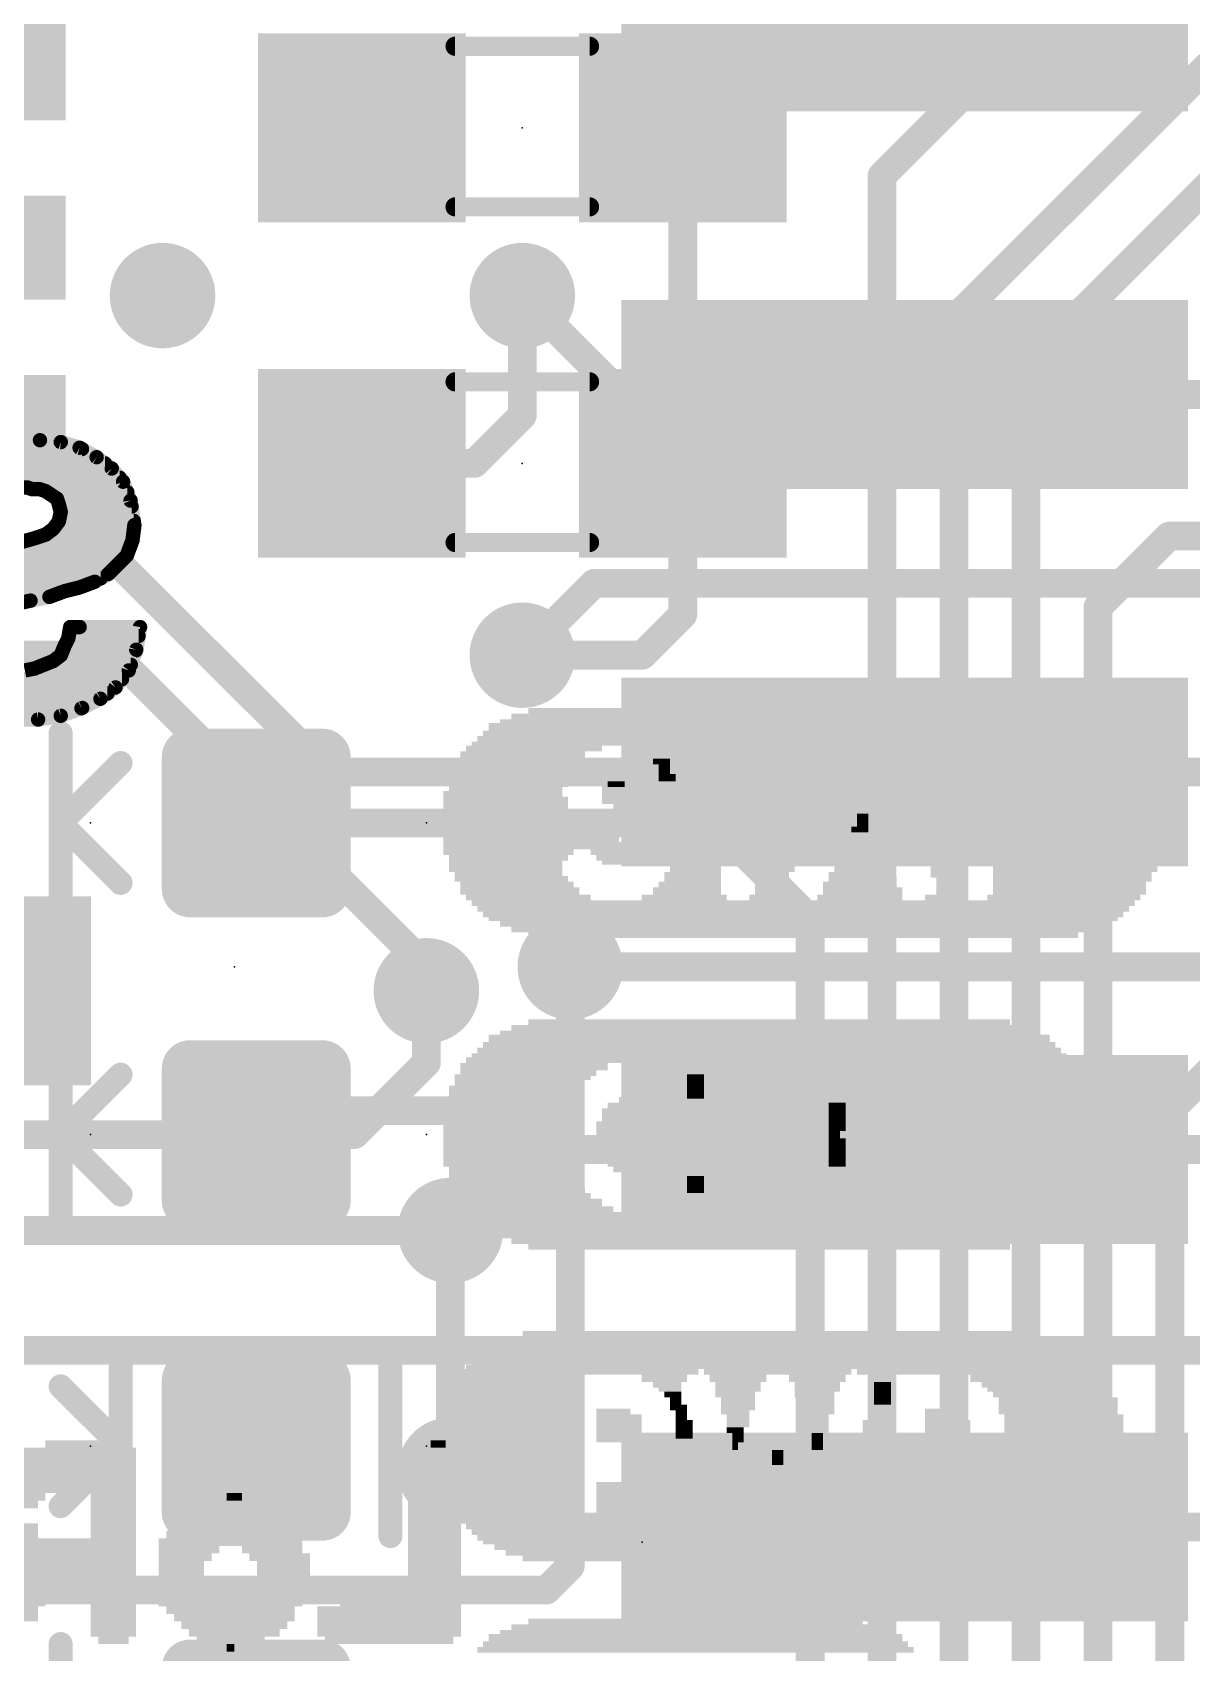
# Model space of a CAD drawing. Extents: x -34 to 73, y -65 to 31.
# Drawn here: x 19.12 to 25.26, y 9.7 to 18.29 of the extents above; entities that cross this region are included whole.
import ezdxf

# ---------------------------------------------------------------- set-up
doc = ezdxf.new("R2010")
doc.units = 0
for name, color, linetype in [('1', 12, 'CONTINUOUS'), ('16', 53, 'CONTINUOUS'), ('18', 110, 'CONTINUOUS'), ('21', 41, 'CONTINUOUS'), ('22', 40, 'CONTINUOUS'), ('23', 53, 'CONTINUOUS'), ('24', 53, 'CONTINUOUS'), ('51', 53, 'CONTINUOUS')]:
    doc.layers.add(name, color=color, linetype=linetype)

# ---------------------------------------------------------------- blocks, each defined once
blk = doc.blocks.new('RECT')
blk.add_solid([(-0.5, -0.5), (0.5, -0.5), (-0.5, 0.5), (0.5, 0.5)])
blk = doc.blocks.new('RECT160000X160000R30')
at = {"const_width": 0.15}
blk.add_lwpolyline([(0.425, -0.35), (0.425, 0.35, 0.4142), (0.35, 0.425), (-0.35, 0.425, 0.4142), (-0.425, 0.35), (-0.425, -0.35, 0.4142), (-0.35, -0.425), (0.35, -0.425, 0.4142)], format="xyb", close=True, dxfattribs=at)
blk.add_solid([(-0.3754, -0.3754), (0.3754, -0.3754), (-0.3754, 0.3754), (0.3754, 0.3754)])
blk = doc.blocks.new('ROUNDV')
at = {"const_width": 0.5}
blk.add_lwpolyline([(0, -0.25, 1), (0, 0.25, 1), (0, -0.25)], format="xyb", dxfattribs=at)

msp = doc.modelspace()

# ---------------------------------------------------------------- linework, layer by layer
at = {"layer": '1', "const_width": 0.1524}
for points in [[(23.622, 17.526), (24.863, 18.767)], [(22.567, 18.708), (22.567, 17.78)], [(24.003, 16.764), (25.356, 18.117)], [(22.567, 17.78), (22.567, 16.002)], [(24.384, 16.51), (25.491, 17.617)], [(23.622, 14.732), (23.622, 17.526)], [(21.717, 16.256), (21.717, 16.891)], [(24.003, 4.953), (24.003, 16.764)], [(24.384, 4.826), (24.384, 16.51)], [(21.463, 16.002), (21.717, 16.256)], [(20.867, 16.002), (21.463, 16.002)], [(22.567, 15.201), (22.567, 16.002)], [(25.142, 15.617), (24.765, 15.24)], [(26.064, 15.617), (25.142, 15.617)], [(24.765, 15.24), (24.765, 6.477)], [(22.352, 14.986), (22.567, 15.201)], [(21.717, 14.986), (22.352, 14.986)], [(23.622, 12.7), (23.622, 14.732)], [(22.733, 14.097), (20.308, 14.097)], [(22.733, 14.097), (23.241, 13.589)], [(23.241, 13.589), (23.241, 7.366)], [(21.971, 13.335), (21.971, 10.16)], [(21.209, 13.208), (21.209, 12.827)], [(25.69, 13.117), (25.146, 12.573)], [(21.209, 12.827), (20.828, 12.446)], [(23.622, 6.477), (23.622, 12.7)], [(25.146, 12.573), (25.146, 8.509)], [(20.828, 12.446), (20.308, 12.446)], [(21.336, 10.668), (21.336, 11.938)], [(21.971, 10.16), (21.844, 10.033)], [(15.621, 10.033), (21.844, 10.033)]]:
    msp.add_lwpolyline(points, dxfattribs=at)
at = {"layer": '1', "const_width": 0.0762}
for points in [[(22.6051, 17.78, 1), (22.5289, 17.78)], [(22.5289, 17.78, 1), (22.6051, 17.78)], [(23.6601, 17.526, 1), (23.5839, 17.526)], [(23.5951, 17.5529, 1), (23.6489, 17.4991)], [(21.7551, 16.891, 1), (21.6789, 16.891)], [(24.0411, 16.764, 1), (23.9649, 16.764)], [(23.9761, 16.7909, 1), (24.0299, 16.7371)], [(24.4221, 16.51, 1), (24.3459, 16.51)], [(24.3571, 16.5369, 1), (24.4109, 16.4831)], [(21.7439, 16.2291, 1), (21.6901, 16.2829)], [(21.6789, 16.256, 1), (21.7551, 16.256)], [(20.867, 16.0401, 1), (20.867, 15.9639)], [(21.4361, 16.0289, 1), (21.4899, 15.9751)], [(21.463, 15.9639, 1), (21.463, 16.0401)], [(22.6051, 16.002, 1), (22.5289, 16.002)], [(22.5289, 16.002, 1), (22.6051, 16.002)], [(25.142, 15.6551, 1), (25.142, 15.5789)], [(25.1689, 15.5901, 1), (25.1151, 15.6439)], [(24.8031, 15.24, 1), (24.7269, 15.24)], [(24.7381, 15.2669, 1), (24.7919, 15.2131)], [(22.5289, 15.201, 1), (22.6051, 15.201)], [(22.5939, 15.1741, 1), (22.5401, 15.2279)], [(21.717, 15.0241, 1), (21.717, 14.9479)], [(22.3251, 15.0129, 1), (22.3789, 14.9591)], [(22.352, 14.9479, 1), (22.352, 15.0241)], [(23.6601, 14.732, 1), (23.5839, 14.732)], [(23.5839, 14.732, 1), (23.6601, 14.732)], [(20.308, 14.1351, 1), (20.308, 14.0589)], [(22.7599, 14.1239, 1), (22.7061, 14.0701)], [(22.733, 14.0589, 1), (22.733, 14.1351)], [(23.2791, 13.589, 1), (23.2029, 13.589)], [(23.2141, 13.5621, 1), (23.2679, 13.6159)], [(22.0091, 13.335, 1), (21.9329, 13.335)], [(21.2471, 13.208, 1), (21.1709, 13.208)], [(21.2359, 12.8001, 1), (21.1821, 12.8539)], [(21.1709, 12.827, 1), (21.2471, 12.827)], [(23.6601, 12.7, 1), (23.5839, 12.7)], [(23.5839, 12.7, 1), (23.6601, 12.7)], [(25.1841, 12.573, 1), (25.1079, 12.573)], [(25.1191, 12.5999, 1), (25.1729, 12.5461)], [(20.308, 12.4841, 1), (20.308, 12.4079)], [(20.8011, 12.4729, 1), (20.8549, 12.4191)], [(20.828, 12.4079, 1), (20.828, 12.4841)], [(21.3741, 11.938, 1), (21.2979, 11.938)], [(21.2979, 10.668, 1), (21.3741, 10.668)], [(21.9979, 10.1331, 1), (21.9441, 10.1869)], [(21.9329, 10.16, 1), (22.0091, 10.16)], [(21.8171, 10.0599, 1), (21.8709, 10.0061)], [(21.844, 9.9949, 1), (21.844, 10.0711)]]:
    msp.add_lwpolyline(points, format="xyb", dxfattribs=at)
at = {"layer": '16', "const_width": 0.1524}
for points in [[(22.241, 16.367), (21.717, 16.891)], [(23.742, 16.367), (22.241, 16.367)], [(23.742, 16.367), (26.019, 16.367)], [(19.4945, 15.5575), (15.0495, 15.5575)], [(20.685, 14.367), (19.4945, 15.5575)], [(21.717, 14.986), (22.098, 15.367)], [(22.098, 15.367), (25.527, 15.367)], [(19.558, 14.986), (15.748, 14.986)], [(21.209, 13.335), (19.558, 14.986)], [(23.742, 14.367), (20.685, 14.367)], [(23.742, 14.367), (25.543, 14.367)], [(21.209, 13.208), (21.209, 13.335)], [(26.416, 13.335), (21.971, 13.335)], [(20.574, 12.573), (20.447, 12.446)], [(21.717, 12.573), (20.574, 12.573)], [(21.923, 12.367), (21.717, 12.573)], [(20.447, 12.446), (15.24, 12.446)], [(23.742, 12.367), (21.923, 12.367)], [(23.742, 12.367), (25.956, 12.367)], [(21.336, 11.938), (15.24, 11.938)], [(25.781, 11.303), (18.161, 11.303)], [(21.637, 10.367), (21.336, 10.668)], [(23.742, 10.367), (21.637, 10.367)], [(23.742, 10.367), (25.701, 10.367)]]:
    msp.add_lwpolyline(points, dxfattribs=at)
at = {"layer": '16', "const_width": 0.0762}
for points in [[(21.7439, 16.9179, 1), (21.6901, 16.8641)], [(22.241, 16.4051, 1), (22.241, 16.3289)], [(22.2141, 16.3401, 1), (22.2679, 16.3939)], [(23.742, 16.4051, 1), (23.742, 16.3289)], [(23.742, 16.3289, 1), (23.742, 16.4051)], [(19.5214, 15.5844, 1), (19.4676, 15.5306)], [(19.4945, 15.5194, 1), (19.4945, 15.5956)], [(22.098, 15.4051, 1), (22.098, 15.3289)], [(22.1249, 15.3401, 1), (22.0711, 15.3939)], [(19.5849, 15.0129, 1), (19.5311, 14.9591)], [(19.558, 14.9479, 1), (19.558, 15.0241)], [(21.6901, 15.0129, 1), (21.7439, 14.9591)], [(20.685, 14.4051, 1), (20.685, 14.3289)], [(20.6581, 14.3401, 1), (20.7119, 14.3939)], [(23.742, 14.4051, 1), (23.742, 14.3289)], [(23.742, 14.3289, 1), (23.742, 14.4051)], [(21.2471, 13.335, 1), (21.1709, 13.335)], [(21.1821, 13.3081, 1), (21.2359, 13.3619)], [(21.971, 13.3731, 1), (21.971, 13.2969)], [(21.1709, 13.208, 1), (21.2471, 13.208)], [(20.574, 12.6111, 1), (20.574, 12.5349)], [(20.6009, 12.5461, 1), (20.5471, 12.5999)], [(21.7439, 12.5999, 1), (21.6901, 12.5461)], [(21.717, 12.5349, 1), (21.717, 12.6111)], [(20.4201, 12.4729, 1), (20.4739, 12.4191)], [(20.447, 12.4079, 1), (20.447, 12.4841)], [(21.923, 12.4051, 1), (21.923, 12.3289)], [(21.8961, 12.3401, 1), (21.9499, 12.3939)], [(23.742, 12.4051, 1), (23.742, 12.3289)], [(23.742, 12.3289, 1), (23.742, 12.4051)], [(21.336, 11.8999, 1), (21.336, 11.9761)], [(21.3629, 10.6949, 1), (21.3091, 10.6411)], [(21.637, 10.4051, 1), (21.637, 10.3289)], [(21.6101, 10.3401, 1), (21.6639, 10.3939)], [(23.742, 10.4051, 1), (23.742, 10.3289)], [(23.742, 10.3289, 1), (23.742, 10.4051)]]:
    msp.add_lwpolyline(points, format="xyb", dxfattribs=at)
at = {"layer": '21', "const_width": 0.127}
msp.add_lwpolyline([(21.0185, 11.2713), (21.0185, 10.3187)], dxfattribs=at)
at = {"layer": '21', "const_width": 0.0635}
for points in [[(21.0502, 11.2713, 1), (20.9868, 11.2713)], [(20.9868, 10.3187, 1), (21.0502, 10.3187)]]:
    msp.add_lwpolyline(points, format="xyb", dxfattribs=at)
at = {"layer": '22', "const_width": 0.0762}
for points in [[(19.163, 16.125), (19.043, 16.135)], [(19.273, 16.115), (19.163, 16.125)], [(19.373, 16.085), (19.273, 16.115)], [(18.7108, 16.0782), (19.3852, 16.0782)], [(19.463, 16.035), (19.373, 16.085)], [(19.543, 15.975), (19.463, 16.035)], [(18.589, 16.002), (19.507, 16.002)], [(19.603, 15.905), (19.543, 15.975)], [(18.5099, 15.9258), (19.5852, 15.9258)], [(19.003, 15.875), (19.093, 15.875)], [(19.093, 15.875), (19.123, 15.865)], [(19.123, 15.865), (19.163, 15.865)], [(19.163, 15.865), (19.193, 15.855)], [(19.193, 15.855), (19.223, 15.835)], [(19.2011, 15.8496), (19.6252, 15.8496)], [(19.643, 15.805), (19.603, 15.905)], [(19.223, 15.835), (19.253, 15.815)], [(19.253, 15.815), (19.263, 15.785)], [(19.263, 15.785), (19.273, 15.745)], [(19.2659, 15.7734), (19.6479, 15.7734)], [(19.663, 15.675), (19.643, 15.805)], [(19.263, 15.695), (19.233, 15.655)], [(19.273, 15.745), (19.263, 15.695)], [(19.2634, 15.6972), (19.6596, 15.6972)], [(19.653, 15.595), (19.663, 15.675)], [(19.133, 15.605), (19.063, 15.585)], [(19.193, 15.625), (19.133, 15.605)], [(19.181, 15.621), (19.6563, 15.621)], [(19.233, 15.655), (19.193, 15.625)], [(19.623, 15.515), (19.653, 15.595)], [(18.8722, 15.5448), (19.6342, 15.5448)], [(19.573, 15.465), (19.623, 15.515)], [(18.6247, 15.4686), (19.5766, 15.4686)], [(19.453, 15.375), (19.523, 15.415)], [(19.523, 15.415), (19.573, 15.465)], [(18.4959, 15.3924), (19.4835, 15.3924)], [(19.293, 15.325), (19.373, 15.345)], [(19.373, 15.345), (19.453, 15.375)], [(18.4305, 15.3162), (19.2695, 15.3162)], [(19.023, 15.255), (19.113, 15.275)], [(19.113, 15.275), (19.213, 15.295)], [(19.213, 15.295), (19.293, 15.325)], [(19.313, 15.075), (19.293, 15.035)], [(19.323, 15.135), (19.313, 15.075)], [(19.3151, 15.0876), (19.6851, 15.0876)], [(19.373, 15.135), (19.323, 15.135)], [(19.693, 15.135), (19.373, 15.135)], [(19.673, 15.015), (19.693, 15.135)], [(19.273, 14.985), (19.233, 14.955)], [(19.293, 15.035), (19.273, 14.985)], [(19.2836, 15.0114), (19.6717, 15.0114)], [(19.633, 14.905), (19.673, 15.015)], [(19.133, 14.915), (19.083, 14.905)], [(19.183, 14.935), (19.133, 14.915)], [(19.233, 14.955), (19.183, 14.935)], [(19.1835, 14.9352), (19.644, 14.9352)], [(19.563, 14.815), (19.633, 14.905)], [(18.4737, 14.859), (19.5972, 14.859)], [(19.483, 14.755), (19.563, 14.815)], [(18.5459, 14.7828), (19.5201, 14.7828)], [(19.383, 14.705), (19.483, 14.755)], [(18.6798, 14.7066), (19.3862, 14.7066)], [(18.913, 14.645), (19.153, 14.645)], [(19.153, 14.645), (19.273, 14.665)], [(19.273, 14.665), (19.383, 14.705)]]:
    msp.add_lwpolyline(points, dxfattribs=at)
at = {"layer": '22', "const_width": 0.0381}
for points in [[(19.1647, 16.144, 1), (19.1613, 16.106)], [(19.1614, 16.106, 1), (19.1646, 16.144)], [(19.2785, 16.1332, 1), (19.2675, 16.0968)], [(19.2713, 16.096, 1), (19.2747, 16.134)], [(19.3823, 16.1017, 1), (19.3637, 16.0683)], [(19.3675, 16.0668, 1), (19.3785, 16.1032)], [(19.3852, 16.0592, 1), (19.3852, 16.0973)], [(19.4744, 16.0502, 1), (19.4516, 16.0198)], [(19.4537, 16.0183, 1), (19.4723, 16.0517)], [(19.507, 15.983, 1), (19.507, 16.0211)], [(19.5575, 15.9874, 1), (19.5285, 15.9626)], [(19.5316, 15.9598, 1), (19.5544, 15.9902)], [(19.093, 15.8559, 1), (19.093, 15.8941)], [(19.123, 15.8841, 1), (19.123, 15.846)], [(19.117, 15.8469, 1), (19.129, 15.8831)], [(19.169, 15.8831, 1), (19.157, 15.8469)], [(19.163, 15.846, 1), (19.163, 15.8841)], [(19.2036, 15.8709, 1), (19.1824, 15.8391)], [(19.2011, 15.8687, 1), (19.2011, 15.8306)], [(19.187, 15.8369, 1), (19.199, 15.8731)], [(19.6207, 15.9121, 1), (19.5853, 15.8979)], [(19.5852, 15.9068, 1), (19.5852, 15.9449)], [(19.5885, 15.8926, 1), (19.6175, 15.9174)], [(19.6252, 15.8306, 1), (19.6252, 15.8687)], [(19.2336, 15.8509, 1), (19.2124, 15.8191)], [(19.2124, 15.8191, 1), (19.2336, 15.8509)], [(19.2711, 15.821, 1), (19.2349, 15.809)], [(19.2424, 15.7991, 1), (19.2636, 15.8309)], [(19.2815, 15.7896, 1), (19.2445, 15.7804)], [(19.2449, 15.779, 1), (19.2811, 15.791)], [(19.2659, 15.7925, 1), (19.2659, 15.7544)], [(19.6618, 15.8079, 1), (19.6242, 15.8021)], [(19.6253, 15.7979, 1), (19.6607, 15.8121)], [(19.6479, 15.7544, 1), (19.6479, 15.7925)], [(19.2443, 15.6987, 1), (19.2817, 15.6913)], [(19.2634, 15.7163, 1), (19.2634, 15.6782)], [(19.2782, 15.6836, 1), (19.2478, 15.7064)], [(19.2917, 15.7413, 1), (19.2543, 15.7487)], [(19.2545, 15.7404, 1), (19.2915, 15.7496)], [(19.6819, 15.6726, 1), (19.6441, 15.6774)], [(19.6596, 15.6782, 1), (19.6596, 15.7163)], [(19.127, 15.6231, 1), (19.139, 15.5869)], [(19.1382, 15.5867, 1), (19.1278, 15.6233)], [(19.181, 15.6401, 1), (19.181, 15.602)], [(19.1816, 15.6402, 1), (19.2044, 15.6098)], [(19.199, 15.6069, 1), (19.187, 15.6431)], [(19.2178, 15.6664, 1), (19.2482, 15.6436)], [(19.2444, 15.6398, 1), (19.2216, 15.6702)], [(19.6708, 15.5883, 1), (19.6352, 15.6017)], [(19.6442, 15.6721, 1), (19.6818, 15.6779)], [(19.6563, 15.602, 1), (19.6563, 15.6401)], [(19.6052, 15.5217, 1), (19.6408, 15.5083)], [(19.6365, 15.5015, 1), (19.6095, 15.5285)], [(19.6341, 15.5974, 1), (19.6719, 15.5926)], [(19.6342, 15.5258, 1), (19.6342, 15.5639)], [(19.5325, 15.3985, 1), (19.5135, 15.4315)], [(19.5595, 15.4785, 1), (19.5865, 15.4515)], [(19.5865, 15.4515, 1), (19.5595, 15.4785)], [(19.5766, 15.4496, 1), (19.5766, 15.4877)], [(19.3663, 15.3628, 1), (19.3797, 15.3272)], [(19.3776, 15.3265, 1), (19.3684, 15.3635)], [(19.4435, 15.3915, 1), (19.4625, 15.3585)], [(19.4597, 15.3572, 1), (19.4463, 15.3928)], [(19.4835, 15.3734, 1), (19.4835, 15.4115)], [(19.5095, 15.4285, 1), (19.5365, 15.4015)], [(19.1093, 15.2937, 1), (19.1167, 15.2563)], [(19.1171, 15.2564, 1), (19.1089, 15.2936)], [(19.2063, 15.3128, 1), (19.2197, 15.2772)], [(19.2167, 15.2763, 1), (19.2093, 15.3137)], [(19.2695, 15.2972, 1), (19.2695, 15.3353)], [(19.2884, 15.3435, 1), (19.2976, 15.3065)], [(19.2997, 15.3072, 1), (19.2863, 15.3428)], [(19.33, 15.0665, 1), (19.296, 15.0835)], [(19.3151, 15.1067, 1), (19.3151, 15.0686)], [(19.323, 15.1541, 1), (19.323, 15.116)], [(19.3418, 15.1319, 1), (19.3042, 15.1381)], [(19.373, 15.1541, 1), (19.373, 15.116)], [(19.373, 15.116, 1), (19.373, 15.1541)], [(19.7118, 15.1319, 1), (19.6742, 15.1381)], [(19.6851, 15.0686, 1), (19.6851, 15.1067)], [(19.693, 15.116, 1), (19.693, 15.1541)], [(19.2844, 14.9698, 1), (19.2616, 15.0002)], [(19.2836, 15.0305, 1), (19.2836, 14.9924)], [(19.276, 15.0435, 1), (19.31, 15.0265)], [(19.3107, 15.0279, 1), (19.2753, 15.0421)], [(19.2942, 15.0781, 1), (19.3318, 15.0719)], [(19.6542, 15.0181, 1), (19.6918, 15.0119)], [(19.6909, 15.0085, 1), (19.6551, 15.0215)], [(19.6717, 14.9924, 1), (19.6717, 15.0305)], [(19.1259, 14.9327, 1), (19.1401, 14.8973)], [(19.1367, 14.8963, 1), (19.1293, 14.9337)], [(19.1759, 14.9527, 1), (19.1901, 14.9173)], [(19.1835, 14.9543, 1), (19.1835, 14.9162)], [(19.1901, 14.9173, 1), (19.1759, 14.9527)], [(19.2216, 14.9702, 1), (19.2444, 14.9398)], [(19.2401, 14.9373, 1), (19.2259, 14.9727)], [(19.2553, 14.9921, 1), (19.2907, 14.9779)], [(19.648, 14.8933, 1), (19.618, 14.9167)], [(19.644, 14.9162, 1), (19.644, 14.9543)], [(19.5744, 14.7998, 1), (19.5516, 14.8302)], [(19.5972, 14.8399, 1), (19.5972, 14.878)], [(19.6151, 14.9115, 1), (19.6509, 14.8985)], [(19.4716, 14.7702, 1), (19.4944, 14.7398)], [(19.4915, 14.738, 1), (19.4745, 14.772)], [(19.5201, 14.7637, 1), (19.5201, 14.8018)], [(19.548, 14.8267, 1), (19.578, 14.8033)], [(19.1499, 14.6638, 1), (19.1561, 14.6262)], [(19.153, 14.626, 1), (19.153, 14.6641)], [(19.2665, 14.6829, 1), (19.2795, 14.6471)], [(19.2761, 14.6462, 1), (19.2699, 14.6838)], [(19.3745, 14.722, 1), (19.3915, 14.688)], [(19.3895, 14.6871, 1), (19.3765, 14.7229)], [(19.3862, 14.6875, 1), (19.3862, 14.7256)]]:
    msp.add_lwpolyline(points, format="xyb", dxfattribs=at)
at = {"layer": '23'}
for p in [(21.717, 17.78), (21.717, 16.002), (19.431, 14.097), (21.209, 14.097), (19.431, 12.446), (21.209, 12.446), (19.431, 10.795), (21.209, 10.795)]:
    msp.add_point(p, dxfattribs=at)
at = {"layer": '24'}
for p in [(20.193, 13.335), (22.352, 10.287)]:
    msp.add_point(p, dxfattribs=at)
at = {"layer": '51'}
for points, const_width in [([(21.361, 18.212), (22.073, 18.212)], 0.1016), ([(21.361, 17.361), (22.073, 17.361)], 0.1016), ([(21.361, 16.434), (22.073, 16.434)], 0.1016), ([(21.361, 15.583), (22.073, 15.583)], 0.1016), ([(19.2722, 14.097), (19.2722, 14.5732)], 0.127), ([(19.2722, 14.097), (19.5898, 14.4145)], 0.127), ([(19.2722, 13.6208), (19.2722, 14.097)], 0.127), ([(19.2722, 14.097), (19.5898, 13.7795)], 0.127), ([(19.2722, 12.446), (19.2722, 12.9223)], 0.127), ([(19.2722, 12.446), (19.5898, 12.7635)], 0.127), ([(19.2722, 11.9698), (19.2722, 12.446)], 0.127), ([(19.2722, 12.446), (19.5898, 12.1285)], 0.127), ([(19.5898, 11.2713), (19.5898, 10.795)], 0.127), ([(19.5898, 10.795), (19.2722, 11.1125)], 0.127), ([(19.5898, 10.795), (19.2722, 10.4775)], 0.127), ([(19.5898, 10.795), (19.5898, 10.3187)], 0.127), ([(19.2722, 9.271), (19.2722, 9.7473)], 0.127)]:
    msp.add_lwpolyline(points, dxfattribs=dict(at, const_width=const_width))
for points, const_width in [([(21.361, 18.2374, 1), (21.361, 18.1866)], 0.0508), ([(22.073, 18.1866, 1), (22.073, 18.2374)], 0.0508), ([(21.361, 17.3864, 1), (21.361, 17.3356)], 0.0508), ([(22.073, 17.3356, 1), (22.073, 17.3864)], 0.0508), ([(21.361, 16.4594, 1), (21.361, 16.4086)], 0.0508), ([(22.073, 16.4086, 1), (22.073, 16.4594)], 0.0508), ([(21.361, 15.6084, 1), (21.361, 15.5576)], 0.0508), ([(22.073, 15.5576, 1), (22.073, 15.6084)], 0.0508), ([(19.304, 14.5732, 1), (19.2405, 14.5732)], 0.0635), ([(19.6122, 14.392, 1), (19.5673, 14.437)], 0.0635), ([(19.2947, 14.1195, 1), (19.2498, 14.0745)], 0.0635), ([(19.2498, 14.1195, 1), (19.2947, 14.0745)], 0.0635), ([(19.304, 14.097, 1), (19.2405, 14.097)], 0.0635), ([(19.2405, 14.097, 1), (19.304, 14.097)], 0.0635), ([(19.5673, 13.757, 1), (19.6122, 13.802)], 0.0635), ([(19.2405, 13.6208, 1), (19.304, 13.6208)], 0.0635), ([(19.304, 12.9223, 1), (19.2405, 12.9223)], 0.0635), ([(19.6122, 12.741, 1), (19.5673, 12.786)], 0.0635), ([(19.2947, 12.4685, 1), (19.2498, 12.4235)], 0.0635), ([(19.2498, 12.4685, 1), (19.2947, 12.4235)], 0.0635), ([(19.304, 12.446, 1), (19.2405, 12.446)], 0.0635), ([(19.2405, 12.446, 1), (19.304, 12.446)], 0.0635), ([(19.5673, 12.106, 1), (19.6122, 12.151)], 0.0635), ([(19.2405, 11.9698, 1), (19.304, 11.9698)], 0.0635), ([(19.6215, 11.2713, 1), (19.558, 11.2713)], 0.0635), ([(19.2947, 11.135, 1), (19.2498, 11.09)], 0.0635), ([(19.6215, 10.795, 1), (19.558, 10.795)], 0.0635), ([(19.558, 10.795, 1), (19.6215, 10.795)], 0.0635), ([(19.6122, 10.7725, 1), (19.5673, 10.8175)], 0.0635), ([(19.5673, 10.7725, 1), (19.6122, 10.8175)], 0.0635), ([(19.2498, 10.5, 1), (19.2947, 10.455)], 0.0635), ([(19.558, 10.3187, 1), (19.6215, 10.3187)], 0.0635), ([(19.304, 9.7473, 1), (19.2405, 9.7473)], 0.0635)]:
    msp.add_lwpolyline(points, format="xyb", dxfattribs=dict(at, const_width=const_width))

# ---------------------------------------------------------------- block references
at = {"layer": '1', "xscale": 0.55, "yscale": 1.2, "rotation": 90}
for p in [(18.6991, 18.095), (18.6991, 17.145), (18.6991, 16.195)]:
    msp.add_blockref('RECT', p, dxfattribs=at)
at = {"layer": '1', "xscale": 1.1}
for p in [(20.867, 17.78), (22.567, 17.78), (20.867, 16.002), (22.567, 16.002)]:
    msp.add_blockref('RECT', p, dxfattribs=at)
at = {"layer": '1'}
for p, rotation in [((20.308, 14.097), 90), ((20.308, 12.446), 90), ((20.308, 10.795), 270), ((20.308, 9.271), 90)]:
    msp.add_blockref('RECT160000X160000R30', p, dxfattribs=dict(at, rotation=rotation))
at = {"layer": '16'}
for p, xscale in [((23.742, 18.367), 3), ((23.742, 16.367), 3), ((23.742, 14.367), 3), ((18.884, 13.208), 1.1), ((23.742, 12.367), 3), ((23.742, 10.367), 3)]:
    msp.add_blockref('RECT', p, dxfattribs=dict(at, xscale=xscale))
at = {"layer": '18', "xscale": 0.5588, "yscale": 0.5588}
for p in [(19.812, 16.891), (19.812, 16.891), (21.717, 16.891), (21.717, 16.891), (21.717, 14.986), (21.717, 14.986), (21.971, 13.335), (21.971, 13.335), (21.209, 13.208), (21.209, 13.208), (21.336, 11.938), (21.336, 11.938), (21.336, 10.668), (21.336, 10.668)]:
    msp.add_blockref('ROUNDV', p, dxfattribs=at)
at = {"layer": '21'}
for p, xscale, yscale in [((23.204, 14.692), 2.91, 0.03), ((23.204, 14.607), 3.33, 0.04), ((23.204, 14.637), 3.21, 0.02), ((23.204, 14.662), 3.09, 0.03), ((21.779, 14.492), 0.72, 0.03), ((23.204, 14.517), 3.51, 0.02), ((23.204, 14.542), 3.45, 0.03), ((23.204, 14.572), 3.39, 0.03), ((23.639, 14.492), 2.7, 0.03), ((21.719, 14.457), 0.66, 0.04), ((21.704, 14.422), 0.63, 0.03), ((22.439, 14.457), 0.12, 0.04), ((22.454, 14.422), 0.09, 0.03), ((23.339, 14.457), 0.24, 0.04), ((23.339, 14.422), 0.18, 0.03), ((23.669, 14.457), 0.18, 0.04), ((23.669, 14.422), 0.12, 0.03), ((24.749, 14.457), 0.54, 0.04), ((24.764, 14.422), 0.51, 0.03), ((21.644, 14.337), 0.63, 0.04), ((21.674, 14.402), 0.63, 0.03), ((21.659, 14.372), 0.6, 0.03), ((22.469, 14.402), 0.06, 0.03), ((22.469, 14.372), 0.06, 0.03), ((22.484, 14.337), 0.09, 0.04), ((23.294, 14.337), 0.15, 0.04), ((23.324, 14.402), 0.15, 0.03), ((23.324, 14.372), 0.15, 0.03), ((23.669, 14.402), 0.12, 0.03), ((23.699, 14.372), 0.12, 0.03), ((23.699, 14.337), 0.12, 0.04), ((24.764, 14.372), 0.57, 0.03), ((24.779, 14.337), 0.6, 0.04), ((24.779, 14.402), 0.54, 0.03), ((21.614, 14.252), 0.63, 0.03), ((21.644, 14.302), 0.63, 0.03), ((21.629, 14.282), 0.6, 0.03), ((22.229, 14.282), 0.18, 0.03), ((22.454, 14.252), 0.63, 0.03), ((22.214, 14.302), 0.09, 0.03), ((22.589, 14.302), 0.36, 0.03), ((22.589, 14.282), 0.36, 0.03), ((23.159, 14.302), 0.42, 0.03), ((23.159, 14.282), 0.42, 0.03), ((23.144, 14.252), 0.39, 0.03), ((23.849, 14.302), 0.36, 0.03), ((23.849, 14.282), 0.36, 0.03), ((23.849, 14.252), 0.36, 0.03), ((24.644, 14.302), 0.87, 0.03), ((24.644, 14.282), 0.87, 0.03), ((24.659, 14.252), 0.9, 0.03), ((21.629, 14.217), 0.66, 0.04), ((21.629, 14.182), 0.66, 0.03), ((21.629, 14.152), 0.66, 0.03), ((22.454, 14.217), 0.63, 0.04), ((22.484, 14.182), 0.57, 0.03), ((22.544, 14.152), 0.45, 0.03), ((23.144, 14.217), 0.39, 0.04), ((23.129, 14.182), 0.36, 0.03), ((23.129, 14.152), 0.36, 0.03), ((23.864, 14.217), 0.33, 0.04), ((23.864, 14.182), 0.33, 0.03), ((23.879, 14.152), 0.3, 0.03), ((24.659, 14.217), 0.9, 0.04), ((24.659, 14.182), 0.9, 0.03), ((24.659, 14.152), 0.9, 0.03), ((21.644, 14.132), 0.69, 0.03), ((21.644, 14.097), 0.69, 0.04), ((21.674, 14.062), 0.75, 0.03), ((22.589, 14.132), 0.36, 0.03), ((22.604, 14.097), 0.33, 0.04), ((22.619, 14.062), 0.3, 0.03), ((23.114, 14.132), 0.33, 0.03), ((23.114, 14.097), 0.33, 0.04), ((23.099, 14.062), 0.3, 0.03), ((23.504, 14.062), 0.09, 0.03), ((23.519, 14.132), 0.06, 0.03), ((23.519, 14.097), 0.06, 0.04), ((23.879, 14.132), 0.3, 0.03), ((23.894, 14.097), 0.27, 0.04), ((23.894, 14.062), 0.27, 0.03), ((24.659, 14.132), 0.9, 0.03), ((24.659, 14.097), 0.9, 0.04), ((24.659, 14.062), 0.9, 0.03), ((21.704, 14.042), 0.81, 0.03), ((21.764, 14.012), 0.93, 0.03), ((21.794, 13.977), 0.99, 0.04), ((22.619, 14.042), 0.3, 0.03), ((22.634, 14.012), 0.27, 0.03), ((22.634, 13.977), 0.27, 0.04), ((23.099, 14.042), 0.3, 0.03), ((23.084, 14.012), 0.27, 0.03), ((23.084, 13.977), 0.27, 0.04), ((23.519, 14.042), 0.12, 0.03), ((23.909, 14.042), 0.24, 0.03), ((23.909, 14.012), 0.24, 0.03), ((23.924, 13.977), 0.21, 0.04), ((24.659, 14.042), 0.9, 0.03), ((24.659, 14.012), 0.9, 0.03), ((24.659, 13.977), 0.9, 0.04), ((21.644, 13.942), 0.69, 0.03), ((21.644, 13.912), 0.63, 0.03), ((21.629, 13.892), 0.6, 0.03), ((22.199, 13.942), 0.24, 0.03), ((22.214, 13.912), 0.21, 0.03), ((22.214, 13.892), 0.15, 0.03), ((22.634, 13.942), 0.27, 0.03), ((22.634, 13.912), 0.27, 0.03), ((22.634, 13.892), 0.27, 0.03), ((23.069, 13.942), 0.24, 0.03), ((23.069, 13.912), 0.24, 0.03), ((23.054, 13.892), 0.21, 0.03), ((23.924, 13.942), 0.21, 0.03), ((23.939, 13.912), 0.18, 0.03), ((23.939, 13.892), 0.18, 0.03), ((24.659, 13.942), 0.9, 0.03), ((24.644, 13.912), 0.87, 0.03), ((24.644, 13.892), 0.87, 0.03), ((21.629, 13.857), 0.6, 0.04), ((21.644, 13.822), 0.57, 0.03), ((22.619, 13.822), 0.3, 0.03), ((22.634, 13.857), 0.27, 0.04), ((23.054, 13.857), 0.21, 0.04), ((23.039, 13.822), 0.18, 0.03), ((23.504, 13.822), 0.33, 0.03), ((23.519, 13.857), 0.3, 0.04), ((23.954, 13.857), 0.15, 0.04), ((23.954, 13.822), 0.15, 0.03), ((24.644, 13.857), 0.87, 0.04), ((24.629, 13.822), 0.84, 0.03), ((21.659, 13.802), 0.6, 0.03), ((21.689, 13.772), 0.6, 0.03), ((21.704, 13.737), 0.63, 0.04), ((22.589, 13.737), 0.36, 0.04), ((22.604, 13.772), 0.33, 0.03), ((22.619, 13.802), 0.3, 0.03), ((23.039, 13.802), 0.18, 0.03), ((23.039, 13.772), 0.18, 0.03), ((23.039, 13.737), 0.18, 0.04), ((23.504, 13.772), 0.39, 0.03), ((23.519, 13.737), 0.42, 0.04), ((23.519, 13.802), 0.36, 0.03), ((23.969, 13.802), 0.12, 0.03), ((23.969, 13.772), 0.12, 0.03), ((23.969, 13.737), 0.12, 0.04), ((24.629, 13.802), 0.84, 0.03), ((24.614, 13.772), 0.81, 0.03), ((24.614, 13.737), 0.81, 0.04), ((21.749, 13.702), 0.66, 0.03), ((23.204, 13.672), 3.51, 0.03), ((23.204, 13.642), 3.45, 0.03), ((22.574, 13.702), 0.45, 0.03), ((23.039, 13.702), 0.24, 0.03), ((23.504, 13.702), 0.45, 0.03), ((23.954, 13.702), 0.21, 0.03), ((24.584, 13.702), 0.81, 0.03), ((23.204, 13.612), 3.39, 0.03), ((23.204, 13.592), 3.33, 0.03), ((23.204, 13.562), 3.21, 0.03), ((23.204, 13.532), 3.09, 0.03), ((23.204, 13.502), 2.91, 0.03), ((23.024, 13.041), 2.55, 0.03), ((23.024, 12.956), 2.97, 0.04), ((23.024, 12.986), 2.85, 0.02), ((23.024, 13.011), 2.73, 0.03), ((23.024, 12.866), 3.15, 0.02), ((23.024, 12.891), 3.09, 0.03), ((23.024, 12.921), 3.03, 0.03), ((21.779, 12.806), 0.78, 0.04), ((21.854, 12.841), 0.87, 0.03), ((23.054, 12.841), 1.35, 0.03), ((22.589, 12.806), 0.18, 0.04), ((23.009, 12.806), 0.3, 0.04), ((23.489, 12.806), 0.3, 0.04), ((24.269, 12.841), 0.72, 0.03), ((24.329, 12.806), 0.66, 0.04), ((21.674, 12.686), 0.69, 0.04), ((21.719, 12.751), 0.72, 0.03), ((21.689, 12.721), 0.66, 0.03), ((21.749, 12.771), 0.72, 0.03), ((22.604, 12.771), 0.15, 0.03), ((22.634, 12.751), 0.09, 0.03), ((22.634, 12.721), 0.09, 0.03), ((22.634, 12.686), 0.09, 0.04), ((23.009, 12.771), 0.3, 0.03), ((23.009, 12.751), 0.3, 0.03), ((23.009, 12.721), 0.3, 0.03), ((23.009, 12.686), 0.3, 0.04), ((23.459, 12.771), 0.24, 0.03), ((23.444, 12.751), 0.21, 0.03), ((23.429, 12.721), 0.18, 0.03), ((23.414, 12.686), 0.15, 0.04), ((24.344, 12.771), 0.63, 0.03), ((24.374, 12.751), 0.63, 0.03), ((24.389, 12.721), 0.6, 0.03), ((24.404, 12.686), 0.63, 0.04), ((21.659, 12.651), 0.66, 0.03), ((21.644, 12.631), 0.63, 0.03), ((22.334, 12.631), 0.21, 0.03), ((22.619, 12.631), 0.12, 0.03), ((22.634, 12.651), 0.09, 0.03), ((23.009, 12.651), 0.3, 0.03), ((23.009, 12.631), 0.3, 0.03), ((23.399, 12.651), 0.12, 0.03), ((23.399, 12.631), 0.12, 0.03), ((23.804, 12.631), 0.21, 0.03), ((24.374, 12.631), 0.69, 0.03), ((24.389, 12.651), 0.66, 0.03), ((21.629, 12.601), 0.66, 0.03), ((21.614, 12.566), 0.63, 0.04), ((21.614, 12.531), 0.63, 0.03), ((22.409, 12.566), 0.54, 0.04), ((22.409, 12.531), 0.54, 0.03), ((22.319, 12.601), 0.3, 0.03), ((22.604, 12.601), 0.15, 0.03), ((23.009, 12.601), 0.3, 0.03), ((23.009, 12.566), 0.3, 0.04), ((23.009, 12.531), 0.3, 0.03), ((23.384, 12.601), 0.09, 0.03), ((23.384, 12.566), 0.09, 0.04), ((23.384, 12.531), 0.09, 0.03), ((24.179, 12.531), 1.14, 0.03), ((24.194, 12.566), 1.11, 0.04), ((24.209, 12.601), 1.08, 0.03), ((21.614, 12.501), 0.63, 0.03), ((21.614, 12.481), 0.63, 0.03), ((21.614, 12.446), 0.63, 0.04), ((22.394, 12.501), 0.57, 0.03), ((22.394, 12.481), 0.57, 0.03), ((22.394, 12.446), 0.57, 0.04), ((23.384, 12.501), 0.09, 0.03), ((23.384, 12.481), 0.09, 0.03), ((23.369, 12.446), 0.06, 0.04), ((23.699, 12.501), 0.18, 0.03), ((23.684, 12.481), 0.15, 0.03), ((23.684, 12.446), 0.15, 0.04), ((24.419, 12.501), 0.66, 0.03), ((24.419, 12.481), 0.66, 0.03), ((24.434, 12.446), 0.63, 0.04), ((21.614, 12.411), 0.63, 0.03), ((21.614, 12.391), 0.63, 0.03), ((21.614, 12.361), 0.63, 0.03), ((22.394, 12.411), 0.57, 0.03), ((22.394, 12.391), 0.57, 0.03), ((22.394, 12.361), 0.57, 0.03), ((22.994, 12.361), 0.27, 0.03), ((23.384, 12.411), 0.09, 0.03), ((23.384, 12.391), 0.09, 0.03), ((23.384, 12.361), 0.09, 0.03), ((23.684, 12.411), 0.15, 0.03), ((23.699, 12.391), 0.18, 0.03), ((23.759, 12.361), 0.3, 0.03), ((24.434, 12.411), 0.63, 0.03), ((24.434, 12.391), 0.63, 0.03), ((24.434, 12.361), 0.63, 0.03), ((21.614, 12.326), 0.63, 0.04), ((21.629, 12.291), 0.66, 0.03), ((21.644, 12.261), 0.63, 0.03), ((22.409, 12.326), 0.54, 0.04), ((22.424, 12.291), 0.51, 0.03), ((22.334, 12.261), 0.27, 0.03), ((22.604, 12.261), 0.15, 0.03), ((23.009, 12.326), 0.3, 0.04), ((23.009, 12.291), 0.3, 0.03), ((23.009, 12.261), 0.3, 0.03), ((23.384, 12.326), 0.09, 0.04), ((23.384, 12.291), 0.09, 0.03), ((23.399, 12.261), 0.12, 0.03), ((23.774, 12.326), 0.27, 0.04), ((23.789, 12.291), 0.24, 0.03), ((23.804, 12.261), 0.21, 0.03), ((24.434, 12.326), 0.63, 0.04), ((24.434, 12.291), 0.63, 0.03), ((24.419, 12.261), 0.6, 0.03), ((21.659, 12.241), 0.66, 0.03), ((21.659, 12.206), 0.66, 0.04), ((22.334, 12.241), 0.15, 0.03), ((22.619, 12.241), 0.12, 0.03), ((22.634, 12.206), 0.09, 0.04), ((23.009, 12.241), 0.3, 0.03), ((23.009, 12.206), 0.3, 0.04), ((23.399, 12.241), 0.12, 0.03), ((23.414, 12.206), 0.15, 0.04), ((23.819, 12.241), 0.18, 0.03), ((24.419, 12.241), 0.6, 0.03), ((24.419, 12.206), 0.6, 0.04), ((21.689, 12.171), 0.66, 0.03), ((21.704, 12.151), 0.69, 0.03), ((21.734, 12.121), 0.69, 0.03), ((21.764, 12.086), 0.75, 0.04), ((22.604, 12.086), 0.15, 0.04), ((22.619, 12.121), 0.12, 0.03), ((22.634, 12.171), 0.09, 0.03), ((22.634, 12.151), 0.09, 0.03), ((23.009, 12.171), 0.3, 0.03), ((23.009, 12.151), 0.3, 0.03), ((23.009, 12.121), 0.3, 0.03), ((23.009, 12.086), 0.3, 0.04), ((23.429, 12.171), 0.18, 0.03), ((23.444, 12.151), 0.21, 0.03), ((23.459, 12.121), 0.24, 0.03), ((23.474, 12.086), 0.27, 0.04), ((24.344, 12.086), 0.63, 0.04), ((24.359, 12.121), 0.6, 0.03), ((24.389, 12.151), 0.6, 0.03), ((24.404, 12.171), 0.57, 0.03), ((21.809, 12.051), 0.78, 0.03), ((23.024, 12.021), 3.15, 0.03), ((22.589, 12.051), 0.24, 0.03), ((23.009, 12.051), 0.36, 0.03), ((23.489, 12.051), 0.36, 0.03), ((24.299, 12.051), 0.66, 0.03), ((23.024, 11.991), 3.09, 0.03), ((23.024, 11.961), 3.03, 0.03), ((23.024, 11.941), 2.97, 0.03), ((23.024, 11.911), 2.85, 0.03), ((23.024, 11.881), 2.73, 0.03), ((23.024, 11.851), 2.55, 0.03), ((23.084, 11.335), 3.03, 0.02), ((23.084, 11.36), 2.91, 0.03), ((23.084, 11.39), 2.73, 0.03), ((23.084, 11.24), 3.27, 0.03), ((23.084, 11.27), 3.21, 0.03), ((23.084, 11.305), 3.15, 0.04), ((21.644, 11.155), 0.57, 0.04), ((22.019, 11.19), 1.26, 0.03), ((23.084, 11.215), 3.33, 0.02), ((22.469, 11.155), 0.24, 0.04), ((23.069, 11.19), 0.78, 0.03), ((22.859, 11.155), 0.3, 0.04), ((23.279, 11.155), 0.3, 0.04), ((24.134, 11.19), 1.29, 0.03), ((23.609, 11.155), 0.12, 0.04), ((24.449, 11.155), 0.72, 0.04), ((21.629, 11.1), 0.6, 0.03), ((21.629, 11.07), 0.6, 0.03), ((21.644, 11.12), 0.57, 0.03), ((22.484, 11.12), 0.15, 0.03), ((22.499, 11.1), 0.12, 0.03), ((22.514, 11.07), 0.09, 0.03), ((22.859, 11.12), 0.24, 0.03), ((22.859, 11.1), 0.24, 0.03), ((22.844, 11.07), 0.21, 0.03), ((23.279, 11.12), 0.24, 0.03), ((23.279, 11.1), 0.24, 0.03), ((23.264, 11.07), 0.21, 0.03), ((23.624, 11.12), 0.09, 0.03), ((23.624, 11.1), 0.09, 0.03), ((23.624, 11.07), 0.09, 0.03), ((24.479, 11.12), 0.66, 0.03), ((24.509, 11.1), 0.66, 0.03), ((24.524, 11.07), 0.63, 0.03), ((21.614, 11.035), 0.63, 0.04), ((21.614, 11), 0.63, 0.03), ((21.614, 10.98), 0.63, 0.03), ((22.199, 10.98), 0.18, 0.03), ((22.529, 11.035), 0.06, 0.04), ((22.544, 11), 0.09, 0.03), ((22.559, 10.98), 0.06, 0.03), ((22.859, 11.035), 0.18, 0.04), ((22.859, 11), 0.18, 0.03), ((22.844, 10.98), 0.15, 0.03), ((23.279, 11.035), 0.18, 0.04), ((23.279, 11), 0.18, 0.03), ((23.279, 10.98), 0.18, 0.03), ((23.609, 11), 0.12, 0.03), ((23.609, 10.98), 0.12, 0.03), ((23.624, 11.035), 0.09, 0.04), ((23.939, 10.98), 0.18, 0.03), ((24.554, 11.035), 0.63, 0.04), ((24.554, 11), 0.63, 0.03), ((24.554, 10.98), 0.63, 0.03), ((21.599, 10.95), 0.66, 0.03), ((21.599, 10.915), 0.66, 0.04), ((22.229, 10.95), 0.24, 0.03), ((22.229, 10.915), 0.24, 0.04), ((22.559, 10.95), 0.06, 0.03), ((22.574, 10.915), 0.09, 0.04), ((22.859, 10.95), 0.12, 0.03), ((22.859, 10.915), 0.12, 0.04), ((23.279, 10.95), 0.12, 0.03), ((23.279, 10.915), 0.12, 0.04), ((23.594, 10.915), 0.15, 0.04), ((23.609, 10.95), 0.12, 0.03), ((23.954, 10.95), 0.21, 0.03), ((23.969, 10.915), 0.24, 0.04), ((24.584, 10.95), 0.63, 0.03), ((24.584, 10.915), 0.63, 0.04), ((21.599, 10.88), 0.66, 0.03), ((21.599, 10.85), 0.66, 0.03), ((21.599, 10.83), 0.66, 0.03), ((22.229, 10.88), 0.24, 0.03), ((22.229, 10.85), 0.24, 0.03), ((22.214, 10.83), 0.21, 0.03), ((22.574, 10.88), 0.09, 0.03), ((22.574, 10.85), 0.09, 0.03), ((22.589, 10.83), 0.12, 0.03), ((22.844, 10.88), 0.09, 0.03), ((22.859, 10.85), 0.06, 0.03), ((22.859, 10.83), 0.06, 0.03), ((23.279, 10.88), 0.12, 0.03), ((23.279, 10.85), 0.06, 0.03), ((23.279, 10.83), 0.06, 0.03), ((23.579, 10.83), 0.18, 0.03), ((23.594, 10.88), 0.15, 0.03), ((23.594, 10.85), 0.15, 0.03), ((23.969, 10.88), 0.24, 0.03), ((23.954, 10.85), 0.21, 0.03), ((23.954, 10.83), 0.21, 0.03), ((24.584, 10.88), 0.63, 0.03), ((24.584, 10.85), 0.63, 0.03), ((24.584, 10.83), 0.63, 0.03), ((21.599, 10.795), 0.66, 0.04), ((21.599, 10.76), 0.66, 0.03), ((21.599, 10.74), 0.66, 0.03), ((22.574, 10.76), 0.15, 0.03), ((22.589, 10.74), 0.18, 0.03), ((22.589, 10.795), 0.12, 0.04), ((22.844, 10.795), 0.03, 0.04), ((23.069, 10.76), 0.06, 0.03), ((23.069, 10.74), 0.06, 0.03), ((23.279, 10.795), 0.06, 0.04), ((23.564, 10.74), 0.21, 0.03), ((23.579, 10.795), 0.18, 0.04), ((23.579, 10.76), 0.18, 0.03), ((24.554, 10.74), 0.69, 0.03), ((24.569, 10.795), 0.66, 0.04), ((24.569, 10.76), 0.66, 0.03), ((21.599, 10.71), 0.66, 0.03), ((21.599, 10.675), 0.66, 0.04), ((21.599, 10.64), 0.66, 0.03), ((22.544, 10.64), 0.33, 0.03), ((22.559, 10.675), 0.24, 0.04), ((22.574, 10.71), 0.21, 0.03), ((23.069, 10.675), 0.12, 0.04), ((23.069, 10.64), 0.12, 0.03), ((23.069, 10.71), 0.06, 0.03), ((23.549, 10.64), 0.24, 0.03), ((23.564, 10.71), 0.21, 0.03), ((23.564, 10.675), 0.21, 0.04), ((24.539, 10.71), 0.72, 0.03), ((24.539, 10.675), 0.72, 0.04), ((24.554, 10.64), 0.69, 0.03), ((21.614, 10.61), 0.63, 0.03), ((21.614, 10.59), 0.63, 0.03), ((21.614, 10.555), 0.63, 0.04), ((22.409, 10.59), 0.6, 0.03), ((22.424, 10.555), 0.63, 0.04), ((22.499, 10.61), 0.42, 0.03), ((23.069, 10.59), 0.18, 0.03), ((23.069, 10.555), 0.18, 0.04), ((23.069, 10.61), 0.12, 0.03), ((23.534, 10.59), 0.27, 0.03), ((23.534, 10.555), 0.27, 0.04), ((23.549, 10.61), 0.24, 0.03), ((23.939, 10.59), 0.18, 0.03), ((23.939, 10.555), 0.18, 0.04), ((24.539, 10.61), 0.66, 0.03), ((24.554, 10.59), 0.63, 0.03), ((24.554, 10.555), 0.63, 0.04), ((21.629, 10.52), 0.6, 0.03), ((21.629, 10.5), 0.6, 0.03), ((21.644, 10.47), 0.57, 0.03), ((22.424, 10.52), 0.63, 0.03), ((22.439, 10.5), 0.66, 0.03), ((22.439, 10.47), 0.66, 0.03), ((23.069, 10.5), 0.24, 0.03), ((23.069, 10.47), 0.24, 0.03), ((23.069, 10.52), 0.18, 0.03), ((23.519, 10.5), 0.3, 0.03), ((23.519, 10.47), 0.3, 0.03), ((23.534, 10.52), 0.27, 0.03), ((23.954, 10.52), 0.21, 0.03), ((23.954, 10.5), 0.21, 0.03), ((23.969, 10.47), 0.24, 0.03), ((24.554, 10.52), 0.57, 0.03), ((24.554, 10.5), 0.57, 0.03), ((24.539, 10.47), 0.54, 0.03), ((21.644, 10.435), 0.57, 0.04), ((21.674, 10.4), 0.57, 0.03), ((22.439, 10.4), 0.72, 0.03), ((22.439, 10.435), 0.66, 0.04), ((23.054, 10.4), 0.33, 0.03), ((23.054, 10.435), 0.27, 0.04), ((23.519, 10.4), 0.36, 0.03), ((23.519, 10.435), 0.3, 0.04), ((23.969, 10.4), 0.3, 0.03), ((23.969, 10.435), 0.24, 0.04), ((24.494, 10.4), 0.57, 0.03), ((24.539, 10.435), 0.54, 0.04), ((23.084, 10.37), 3.33, 0.03), ((23.084, 10.34), 3.27, 0.03), ((23.084, 10.31), 3.21, 0.03), ((23.084, 10.29), 3.15, 0.03), ((23.084, 10.26), 3.03, 0.03), ((23.084, 10.23), 2.91, 0.03), ((23.084, 10.2), 2.73, 0.03), ((22.634, 9.866), 1.77, 0.03), ((22.634, 9.781), 2.19, 0.04), ((22.634, 9.811), 2.07, 0.02), ((22.634, 9.836), 1.95, 0.03), ((22.634, 9.716), 2.31, 0.03), ((22.634, 9.746), 2.25, 0.03)]:
    msp.add_blockref('RECT', p, dxfattribs=dict(at, xscale=xscale, yscale=yscale))
at = {"layer": '22', "yscale": 0.04, "rotation": 180}
for p, xscale in [((19.392, 10.807), 0.4), ((21.272, 10.807), 0.08), ((19.332, 10.727), 0.68), ((19.372, 10.767), 0.6), ((21.272, 10.767), 0.24), ((21.272, 10.727), 0.24), ((19.292, 10.647), 0.76), ((19.312, 10.687), 0.72), ((21.252, 10.687), 0.28), ((21.252, 10.647), 0.28), ((19.272, 10.567), 0.8), ((19.292, 10.607), 0.76), ((21.252, 10.607), 0.28), ((21.252, 10.567), 0.28), ((19.032, 10.527), 0.32), ((19.012, 10.487), 0.28), ((19.552, 10.527), 0.24), ((19.552, 10.487), 0.24), ((20.172, 10.487), 0.36), ((20.192, 10.527), 0.08), ((21.252, 10.527), 0.28), ((21.252, 10.487), 0.28), ((19.012, 10.367), 0.28), ((19.552, 10.447), 0.24), ((19.552, 10.407), 0.24), ((19.552, 10.367), 0.24), ((20.172, 10.407), 0.6), ((20.192, 10.367), 0.64), ((20.192, 10.447), 0.48), ((21.252, 10.447), 0.28), ((21.252, 10.407), 0.28), ((21.252, 10.367), 0.28), ((19.012, 10.327), 0.28), ((19.272, 10.287), 0.8), ((19.552, 10.327), 0.24), ((20.172, 10.287), 0.76), ((20.172, 10.327), 0.68), ((21.252, 10.327), 0.28), ((21.252, 10.287), 0.28), ((19.292, 10.247), 0.76), ((19.292, 10.207), 0.76), ((19.952, 10.247), 0.32), ((19.932, 10.207), 0.28), ((20.392, 10.247), 0.32), ((20.432, 10.207), 0.32), ((21.252, 10.247), 0.28), ((21.252, 10.207), 0.28), ((19.312, 10.167), 0.72), ((19.312, 10.127), 0.72), ((19.912, 10.167), 0.24), ((19.912, 10.127), 0.24), ((20.452, 10.167), 0.28), ((20.452, 10.127), 0.28), ((21.252, 10.167), 0.28), ((21.252, 10.127), 0.28), ((19.292, 10.047), 0.76), ((19.312, 10.087), 0.72), ((19.932, 10.087), 0.28), ((19.932, 10.047), 0.28), ((20.432, 10.047), 0.32), ((20.452, 10.087), 0.28), ((21.252, 10.087), 0.28), ((21.252, 10.047), 0.28), ((19.032, 9.967), 0.32), ((19.052, 10.007), 0.28), ((19.552, 10.007), 0.24), ((19.552, 9.967), 0.24), ((19.952, 10.007), 0.32), ((20.172, 9.967), 0.76), ((20.392, 10.007), 0.32), ((21.072, 9.967), 0.64), ((21.252, 10.007), 0.28), ((18.992, 9.887), 0.32), ((19.012, 9.927), 0.28), ((19.552, 9.927), 0.24), ((19.552, 9.887), 0.24), ((20.172, 9.927), 0.68), ((20.192, 9.887), 0.64), ((21.012, 9.927), 0.76), ((21.012, 9.887), 0.76), ((19.552, 9.847), 0.24), ((19.552, 9.807), 0.24), ((19.552, 9.767), 0.16), ((20.192, 9.847), 0.56), ((20.192, 9.807), 0.48), ((20.172, 9.767), 0.36), ((21.012, 9.847), 0.76), ((21.012, 9.807), 0.76), ((21.012, 9.767), 0.68), ((20.172, 9.727), 0.04)]:
    msp.add_blockref('RECT', p, dxfattribs=dict(at, xscale=xscale))
at = {"layer": '51', "xscale": 0.5001, "yscale": 0.95}
for p in [(21.1288, 17.7851), (22.2973, 17.7851), (21.1288, 16.0071), (22.2973, 16.0071)]:
    msp.add_blockref('RECT', p, dxfattribs=at)

doc.saveas('drawing.dxf')
